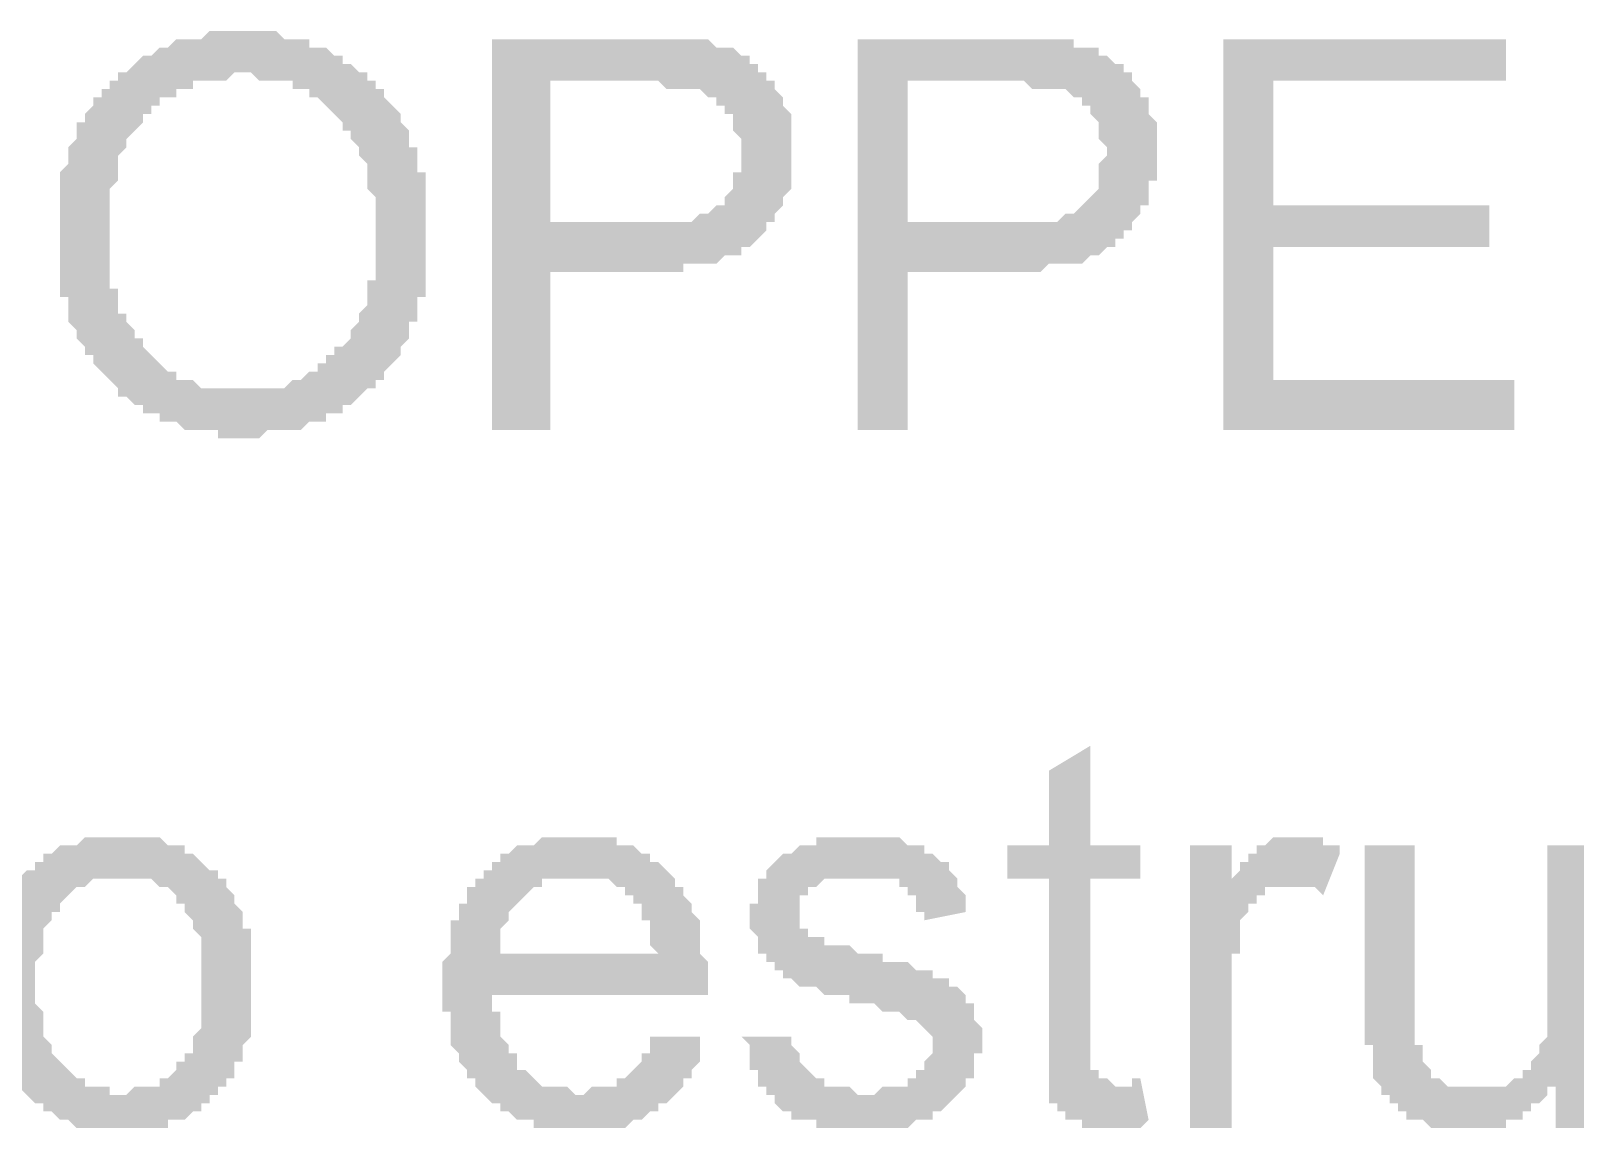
# Model space of a CAD drawing. Header units: millimetres. Extents: x 3949 to 6037, y -1956 to 1273.
# Drawn here: x 4843.14 to 4852.21, y -1666.15 to -1659.71 of the extents above; entities that cross this region are included whole.
import ezdxf

# ---------------------------------------------------------------- set-up
doc = ezdxf.new("R2010")
doc.units = ezdxf.units.MM
doc.layers.add('PADRÃO DE ENTRADA', color=7, linetype='Continuous', lineweight=0)

msp = doc.modelspace()

# ---------------------------------------------------------------- hatches: boundary and pattern name
at = {"layer": 'PADRÃO DE ENTRADA', "transparency": 33554559}
h = msp.add_hatch(color=7, dxfattribs=at)
h.paths.add_polyline_path([(4843.308, -1660.9261), (4843.308, -1660.8773), (4843.308, -1660.8773), (4843.308, -1660.8284), (4843.308, -1660.7796), (4843.308, -1660.7308), (4843.308, -1660.7308), (4843.308, -1660.682), (4843.308, -1660.6332), (4843.308, -1660.6332), (4843.308, -1660.5843), (4843.308, -1660.5355), (4843.308, -1660.5355), (4843.3568, -1660.4867), (4843.3568, -1660.4379), (4843.3568, -1660.4379), (4843.3568, -1660.3891), (4843.3568, -1660.3891), (4843.4057, -1660.3402), (4843.4057, -1660.3402), (4843.4057, -1660.2914), (4843.4057, -1660.2426), (4843.4545, -1660.2426), (4843.4545, -1660.1938), (4843.4545, -1660.1938), (4843.5033, -1660.1449), (4843.5033, -1660.1449), (4843.5033, -1660.0961), (4843.5521, -1660.0961), (4843.5521, -1660.0961), (4843.5521, -1660.0473), (4843.6009, -1660.0473), (4843.6009, -1659.9985), (4843.6498, -1659.9985), (4843.6498, -1659.9497), (4843.6986, -1659.9497), (4843.6986, -1659.9497), (4843.7474, -1659.9008), (4843.7474, -1659.9008), (4843.7962, -1659.852), (4843.7962, -1659.852), (4843.845, -1659.852), (4843.845, -1659.852), (4843.8939, -1659.8032), (4843.8939, -1659.8032), (4843.9427, -1659.8032), (4843.9427, -1659.8032), (4843.9915, -1659.7544), (4844.0403, -1659.7544), (4844.0403, -1659.7544), (4844.0891, -1659.7544), (4844.138, -1659.7544), (4844.138, -1659.7544), (4844.1868, -1659.7056), (4844.1868, -1659.7056), (4844.2356, -1659.7056), (4844.2844, -1659.7056), (4844.2844, -1659.7056), (4844.3332, -1659.7056), (4844.3821, -1659.7056), (4844.3821, -1659.7056), (4844.4309, -1659.7056), (4844.4309, -1659.7056), (4844.4797, -1659.7056), (4844.5285, -1659.7056), (4844.5285, -1659.7056), (4844.5773, -1659.7056), (4844.6262, -1659.7544), (4844.6262, -1659.7544), (4844.675, -1659.7544), (4844.675, -1659.7544), (4844.7238, -1659.7544), (4844.7726, -1659.7544), (4844.7726, -1659.8032), (4844.8214, -1659.8032), (4844.8214, -1659.8032), (4844.8703, -1659.8032), (4844.9191, -1659.852), (4844.9191, -1659.852), (4844.9679, -1659.852), (4844.9679, -1659.9008), (4845.0167, -1659.9008), (4845.0167, -1659.9008), (4845.0656, -1659.9497), (4845.0656, -1659.9497), (4845.1144, -1659.9497), (4845.1144, -1659.9985), (4845.1632, -1659.9985), (4845.1632, -1660.0473), (4845.212, -1660.0473), (4845.212, -1660.0961), (4845.212, -1660.0961), (4845.2608, -1660.1449), (4845.2608, -1660.1449), (4845.3097, -1660.1938), (4845.3097, -1660.1938), (4845.3097, -1660.2426), (4845.3585, -1660.2914), (4845.3585, -1660.2914), (4845.3585, -1660.2914), (4845.3585, -1660.3402), (4845.3585, -1660.3891), (4845.4073, -1660.3891), (4845.4073, -1660.4379), (4845.4073, -1660.4379), (4845.4073, -1660.4867), (4845.4073, -1660.5355), (4845.4561, -1660.5355), (4845.4561, -1660.5843), (4845.4561, -1660.5843), (4845.4561, -1660.6332), (4845.4561, -1660.682), (4845.4561, -1660.682), (4845.4561, -1660.7308), (4845.4561, -1660.7796), (4845.4561, -1660.7796), (4845.4561, -1660.8284), (4845.4561, -1660.8773), (4845.4561, -1660.8773), (4845.4561, -1660.9261), (4845.4561, -1660.9749), (4845.4561, -1661.0237), (4845.4561, -1661.0237), (4845.4561, -1661.0725), (4845.4561, -1661.1214), (4845.4561, -1661.1214), (4845.4561, -1661.1702), (4845.4561, -1661.1702), (4845.4561, -1661.219), (4845.4561, -1661.2678), (4845.4073, -1661.2678), (4845.4073, -1661.3166), (4845.4073, -1661.3655), (4845.4073, -1661.3655), (4845.4073, -1661.4143), (4845.3585, -1661.4143), (4845.3585, -1661.4631), (4845.3585, -1661.4631), (4845.3585, -1661.5119), (4845.3585, -1661.5119), (4845.3097, -1661.5607), (4845.3097, -1661.5607), (4845.3097, -1661.6096), (4845.2608, -1661.6584), (4845.2608, -1661.6584), (4845.212, -1661.7072), (4845.212, -1661.7072), (4845.212, -1661.756), (4845.1632, -1661.756), (4845.1632, -1661.8048), (4845.1144, -1661.8048), (4845.1144, -1661.8048), (4845.0656, -1661.8537), (4845.0656, -1661.8537), (4845.0167, -1661.9025), (4845.0167, -1661.9025), (4844.9679, -1661.9025), (4844.9679, -1661.9513), (4844.9191, -1661.9513), (4844.9191, -1661.9513), (4844.8703, -1661.9513), (4844.8703, -1662.0001), (4844.8214, -1662.0001), (4844.7726, -1662.0001), (4844.7726, -1662.0001), (4844.7238, -1662.0489), (4844.7238, -1662.0489), (4844.675, -1662.0489), (4844.6262, -1662.0489), (4844.6262, -1662.0489), (4844.5773, -1662.0489), (4844.5285, -1662.0489), (4844.5285, -1662.0489), (4844.4797, -1662.0978), (4844.4309, -1662.0978), (4844.4309, -1662.0978), (4844.3821, -1662.0978), (4844.3821, -1662.0978), (4844.3332, -1662.0978), (4844.3332, -1662.0978), (4844.2844, -1662.0978), (4844.2356, -1662.0978), (4844.2356, -1662.0489), (4844.1868, -1662.0489), (4844.138, -1662.0489), (4844.138, -1662.0489), (4844.0891, -1662.0489), (4844.0403, -1662.0489), (4844.0403, -1662.0489), (4843.9915, -1662.0001), (4843.9915, -1662.0001), (4843.9427, -1662.0001), (4843.8939, -1662.0001), (4843.8939, -1661.9513), (4843.845, -1661.9513), (4843.845, -1661.9513), (4843.7962, -1661.9513), (4843.7962, -1661.9025), (4843.7962, -1661.9025), (4843.7474, -1661.9025), (4843.6986, -1661.8537), (4843.6986, -1661.8537), (4843.6498, -1661.8537), (4843.6498, -1661.8048), (4843.6498, -1661.8048), (4843.6009, -1661.756), (4843.6009, -1661.756), (4843.5521, -1661.7072), (4843.5521, -1661.7072), (4843.5033, -1661.6584), (4843.5033, -1661.6584), (4843.5033, -1661.6096), (4843.4545, -1661.6096), (4843.4545, -1661.5607), (4843.4545, -1661.5607), (4843.4057, -1661.5119), (4843.4057, -1661.5119), (4843.4057, -1661.4631), (4843.4057, -1661.4631), (4843.3568, -1661.4143), (4843.3568, -1661.3655), (4843.3568, -1661.3655), (4843.3568, -1661.3166), (4843.3568, -1661.2678), (4843.308, -1661.2678), (4843.308, -1661.219), (4843.308, -1661.219), (4843.308, -1661.1702), (4843.308, -1661.1214), (4843.308, -1661.1214), (4843.308, -1661.0725), (4843.308, -1661.0237), (4843.308, -1661.0237), (4843.308, -1660.9749), (4843.308, -1660.9261), (4843.308, -1660.9261)], flags=0)
h.paths.add_polyline_path([(4843.6009, -1660.9261), (4843.6009, -1660.9749), (4843.6009, -1661.0237), (4843.6009, -1661.0237), (4843.6009, -1661.0725), (4843.6009, -1661.1214), (4843.6009, -1661.1214), (4843.6009, -1661.1702), (4843.6009, -1661.219), (4843.6498, -1661.219), (4843.6498, -1661.2678), (4843.6498, -1661.3166), (4843.6498, -1661.3166), (4843.6498, -1661.3655), (4843.6986, -1661.3655), (4843.6986, -1661.4143), (4843.6986, -1661.4143), (4843.7474, -1661.4631), (4843.7474, -1661.4631), (4843.7474, -1661.5119), (4843.7962, -1661.5119), (4843.7962, -1661.5607), (4843.7962, -1661.5607), (4843.7962, -1661.5607), (4843.845, -1661.6096), (4843.845, -1661.6096), (4843.8939, -1661.6584), (4843.8939, -1661.6584), (4843.9427, -1661.7072), (4843.9427, -1661.7072), (4843.9915, -1661.7072), (4843.9915, -1661.756), (4844.0403, -1661.756), (4844.0891, -1661.756), (4844.0891, -1661.756), (4844.138, -1661.8048), (4844.138, -1661.8048), (4844.1868, -1661.8048), (4844.2356, -1661.8048), (4844.2356, -1661.8048), (4844.2844, -1661.8048), (4844.3332, -1661.8048), (4844.3332, -1661.8048), (4844.3821, -1661.8048), (4844.3821, -1661.8048), (4844.4309, -1661.8048), (4844.4309, -1661.8048), (4844.4797, -1661.8048), (4844.5285, -1661.8048), (4844.5285, -1661.8048), (4844.5773, -1661.8048), (4844.5773, -1661.8048), (4844.6262, -1661.8048), (4844.675, -1661.756), (4844.675, -1661.756), (4844.7238, -1661.756), (4844.7238, -1661.756), (4844.7726, -1661.7072), (4844.7726, -1661.7072), (4844.8214, -1661.7072), (4844.8214, -1661.6584), (4844.8703, -1661.6584), (4844.8703, -1661.6096), (4844.9191, -1661.6096), (4844.9191, -1661.6096), (4844.9191, -1661.5607), (4844.9679, -1661.5607), (4844.9679, -1661.5607), (4845.0167, -1661.5119), (4845.0167, -1661.5119), (4845.0167, -1661.4631), (4845.0167, -1661.4631), (4845.0656, -1661.4143), (4845.0656, -1661.4143), (4845.0656, -1661.3655), (4845.1144, -1661.3166), (4845.1144, -1661.3166), (4845.1144, -1661.2678), (4845.1144, -1661.2678), (4845.1144, -1661.219), (4845.1144, -1661.1702), (4845.1632, -1661.1702), (4845.1632, -1661.1214), (4845.1632, -1661.0725), (4845.1632, -1661.0725), (4845.1632, -1661.0237), (4845.1632, -1660.9749), (4845.1632, -1660.9749), (4845.1632, -1660.9261), (4845.1632, -1660.8773), (4845.1632, -1660.8773), (4845.1632, -1660.8284), (4845.1632, -1660.7796), (4845.1632, -1660.7796), (4845.1632, -1660.7308), (4845.1632, -1660.682), (4845.1632, -1660.682), (4845.1144, -1660.6332), (4845.1144, -1660.5843), (4845.1144, -1660.5843), (4845.1144, -1660.5355), (4845.1144, -1660.5355), (4845.1144, -1660.4867), (4845.0656, -1660.4379), (4845.0656, -1660.4379), (4845.0656, -1660.3891), (4845.0656, -1660.3891), (4845.0167, -1660.3402), (4845.0167, -1660.3402), (4845.0167, -1660.2914), (4844.9679, -1660.2914), (4844.9679, -1660.2426), (4844.9679, -1660.2426), (4844.9191, -1660.1938), (4844.9191, -1660.1938), (4844.8703, -1660.1449), (4844.8703, -1660.1449), (4844.8214, -1660.0961), (4844.8214, -1660.0961), (4844.7726, -1660.0961), (4844.7726, -1660.0473), (4844.7238, -1660.0473), (4844.7238, -1660.0473), (4844.675, -1660.0473), (4844.675, -1659.9985), (4844.6262, -1659.9985), (4844.5773, -1659.9985), (4844.5773, -1659.9985), (4844.5285, -1659.9985), (4844.4797, -1659.9985), (4844.4797, -1659.9985), (4844.4309, -1659.9497), (4844.3821, -1659.9497), (4844.3821, -1659.9497), (4844.3332, -1659.9497), (4844.3332, -1659.9497), (4844.2844, -1659.9985), (4844.2356, -1659.9985), (4844.2356, -1659.9985), (4844.1868, -1659.9985), (4844.1868, -1659.9985), (4844.138, -1659.9985), (4844.0891, -1659.9985), (4844.0891, -1660.0473), (4844.0403, -1660.0473), (4844.0403, -1660.0473), (4843.9915, -1660.0473), (4843.9915, -1660.0961), (4843.9427, -1660.0961), (4843.8939, -1660.0961), (4843.8939, -1660.1449), (4843.845, -1660.1449), (4843.845, -1660.1938), (4843.845, -1660.1938), (4843.7962, -1660.1938), (4843.7962, -1660.2426), (4843.7962, -1660.2426), (4843.7474, -1660.2914), (4843.7474, -1660.2914), (4843.7474, -1660.2914), (4843.6986, -1660.3402), (4843.6986, -1660.3402), (4843.6986, -1660.3891), (4843.6986, -1660.3891), (4843.6498, -1660.4379), (4843.6498, -1660.4867), (4843.6498, -1660.4867), (4843.6498, -1660.5355), (4843.6498, -1660.5355), (4843.6498, -1660.5843), (4843.6009, -1660.6332), (4843.6009, -1660.6332), (4843.6009, -1660.682), (4843.6009, -1660.7308), (4843.6009, -1660.7796), (4843.6009, -1660.7796), (4843.6009, -1660.8284), (4843.6009, -1660.8773), (4843.6009, -1660.9261), (4843.6009, -1660.9261)], flags=0)
h = msp.add_hatch(color=7, dxfattribs=at)
h.paths.add_polyline_path([(4845.8467, -1662.0489), (4845.8467, -1659.7544), (4846.7254, -1659.7544), (4846.7743, -1659.7544), (4846.8231, -1659.7544), (4846.8231, -1659.7544), (4846.8719, -1659.7544), (4846.9207, -1659.7544), (4846.9696, -1659.7544), (4846.9696, -1659.7544), (4847.0184, -1659.7544), (4847.0184, -1659.7544), (4847.0672, -1659.7544), (4847.0672, -1659.7544), (4847.116, -1659.7544), (4847.1648, -1659.8032), (4847.1648, -1659.8032), (4847.2137, -1659.8032), (4847.2625, -1659.8032), (4847.2625, -1659.8032), (4847.3113, -1659.852), (4847.3113, -1659.852), (4847.3601, -1659.852), (4847.3601, -1659.9008), (4847.4089, -1659.9008), (4847.4089, -1659.9008), (4847.4089, -1659.9497), (4847.4578, -1659.9497), (4847.4578, -1659.9985), (4847.5066, -1659.9985), (4847.5066, -1660.0473), (4847.5066, -1660.0473), (4847.5554, -1660.0961), (4847.5554, -1660.0961), (4847.5554, -1660.1449), (4847.5554, -1660.1449), (4847.6042, -1660.1938), (4847.6042, -1660.1938), (4847.6042, -1660.2426), (4847.6042, -1660.2914), (4847.6042, -1660.2914), (4847.6042, -1660.3402), (4847.6042, -1660.3891), (4847.6042, -1660.3891), (4847.6042, -1660.3891), (4847.6042, -1660.4379), (4847.6042, -1660.4867), (4847.6042, -1660.5355), (4847.6042, -1660.5355), (4847.6042, -1660.5843), (4847.6042, -1660.5843), (4847.6042, -1660.6332), (4847.5554, -1660.682), (4847.5554, -1660.682), (4847.5554, -1660.7308), (4847.5554, -1660.7308), (4847.5066, -1660.7796), (4847.5066, -1660.7796), (4847.5066, -1660.8284), (4847.4578, -1660.8284), (4847.4578, -1660.8773), (4847.4578, -1660.8773), (4847.4089, -1660.9261), (4847.4089, -1660.9261), (4847.4089, -1660.9261), (4847.3601, -1660.9749), (4847.3601, -1660.9749), (4847.3113, -1660.9749), (4847.3113, -1660.9749), (4847.3113, -1661.0237), (4847.2625, -1661.0237), (4847.2625, -1661.0237), (4847.2137, -1661.0237), (4847.1648, -1661.0725), (4847.1648, -1661.0725), (4847.116, -1661.0725), (4847.116, -1661.0725), (4847.0672, -1661.0725), (4847.0184, -1661.0725), (4846.9696, -1661.0725), (4846.9696, -1661.1214), (4846.9207, -1661.1214), (4846.8719, -1661.1214), (4846.8231, -1661.1214), (4846.8231, -1661.1214), (4846.7743, -1661.1214), (4846.7743, -1661.1214), (4846.1884, -1661.1214), (4846.1884, -1662.0489)], flags=0)
h.paths.add_polyline_path([(4846.1884, -1660.8284), (4846.7743, -1660.8284), (4846.8231, -1660.8284), (4846.8231, -1660.8284), (4846.8719, -1660.8284), (4846.9207, -1660.8284), (4846.9696, -1660.8284), (4846.9696, -1660.8284), (4847.0184, -1660.8284), (4847.0184, -1660.8284), (4847.0672, -1660.7796), (4847.116, -1660.7796), (4847.116, -1660.7796), (4847.116, -1660.7796), (4847.1648, -1660.7308), (4847.1648, -1660.7308), (4847.1648, -1660.7308), (4847.2137, -1660.7308), (4847.2137, -1660.682), (4847.2137, -1660.682), (4847.2625, -1660.6332), (4847.2625, -1660.6332), (4847.2625, -1660.5843), (4847.2625, -1660.5355), (4847.3113, -1660.5355), (4847.3113, -1660.4867), (4847.3113, -1660.4379), (4847.3113, -1660.4379), (4847.3113, -1660.4379), (4847.3113, -1660.3891), (4847.3113, -1660.3402), (4847.3113, -1660.3402), (4847.2625, -1660.2914), (4847.2625, -1660.2426), (4847.2625, -1660.2426), (4847.2625, -1660.1938), (4847.2137, -1660.1938), (4847.2137, -1660.1938), (4847.2137, -1660.1449), (4847.1648, -1660.1449), (4847.1648, -1660.0961), (4847.1648, -1660.0961), (4847.116, -1660.0961), (4847.0672, -1660.0473), (4847.0672, -1660.0473), (4847.0184, -1660.0473), (4847.0184, -1660.0473), (4847.0184, -1660.0473), (4846.9696, -1660.0473), (4846.9207, -1660.0473), (4846.9207, -1660.0473), (4846.8719, -1660.0473), (4846.8231, -1659.9985), (4846.7743, -1659.9985), (4846.7743, -1659.9985), (4846.1884, -1659.9985)], flags=0)
h = msp.add_hatch(color=7, dxfattribs=at)
h.paths.add_polyline_path([(4847.9948, -1662.0489), (4847.9948, -1659.7544), (4848.8735, -1659.7544), (4848.9224, -1659.7544), (4848.9224, -1659.7544), (4848.9712, -1659.7544), (4849.02, -1659.7544), (4849.0688, -1659.7544), (4849.0688, -1659.7544), (4849.1177, -1659.7544), (4849.1177, -1659.7544), (4849.1665, -1659.7544), (4849.2153, -1659.7544), (4849.2153, -1659.7544), (4849.2641, -1659.7544), (4849.2641, -1659.8032), (4849.3129, -1659.8032), (4849.3618, -1659.8032), (4849.3618, -1659.8032), (4849.4106, -1659.8032), (4849.4106, -1659.852), (4849.4594, -1659.852), (4849.4594, -1659.852), (4849.5082, -1659.9008), (4849.5082, -1659.9008), (4849.557, -1659.9008), (4849.557, -1659.9497), (4849.6059, -1659.9497), (4849.6059, -1659.9985), (4849.6059, -1659.9985), (4849.6547, -1660.0473), (4849.6547, -1660.0473), (4849.6547, -1660.0961), (4849.7035, -1660.0961), (4849.7035, -1660.1449), (4849.7035, -1660.1449), (4849.7035, -1660.1938), (4849.7035, -1660.1938), (4849.7523, -1660.2426), (4849.7523, -1660.2914), (4849.7523, -1660.2914), (4849.7523, -1660.3402), (4849.7523, -1660.3891), (4849.7523, -1660.3891), (4849.7523, -1660.3891), (4849.7523, -1660.4379), (4849.7523, -1660.4867), (4849.7523, -1660.5355), (4849.7523, -1660.5355), (4849.7523, -1660.5843), (4849.7035, -1660.5843), (4849.7035, -1660.6332), (4849.7035, -1660.682), (4849.7035, -1660.682), (4849.7035, -1660.7308), (4849.6547, -1660.7308), (4849.6547, -1660.7796), (4849.6547, -1660.7796), (4849.6059, -1660.8284), (4849.6059, -1660.8284), (4849.6059, -1660.8773), (4849.557, -1660.8773), (4849.557, -1660.9261), (4849.557, -1660.9261), (4849.5082, -1660.9261), (4849.5082, -1660.9749), (4849.5082, -1660.9749), (4849.4594, -1660.9749), (4849.4594, -1660.9749), (4849.4106, -1661.0237), (4849.4106, -1661.0237), (4849.3618, -1661.0237), (4849.3618, -1661.0237), (4849.3129, -1661.0725), (4849.3129, -1661.0725), (4849.2641, -1661.0725), (4849.2153, -1661.0725), (4849.2153, -1661.0725), (4849.1665, -1661.0725), (4849.1177, -1661.0725), (4849.0688, -1661.1214), (4849.0688, -1661.1214), (4849.02, -1661.1214), (4848.9712, -1661.1214), (4848.9224, -1661.1214), (4848.8735, -1661.1214), (4848.8735, -1661.1214), (4848.2877, -1661.1214), (4848.2877, -1662.0489)], flags=0)
h.paths.add_polyline_path([(4848.2877, -1660.8284), (4848.8735, -1660.8284), (4848.9224, -1660.8284), (4848.9712, -1660.8284), (4849.02, -1660.8284), (4849.0688, -1660.8284), (4849.0688, -1660.8284), (4849.1177, -1660.8284), (4849.1665, -1660.8284), (4849.1665, -1660.8284), (4849.2153, -1660.7796), (4849.2153, -1660.7796), (4849.2641, -1660.7796), (4849.2641, -1660.7796), (4849.3129, -1660.7308), (4849.3129, -1660.7308), (4849.3129, -1660.7308), (4849.3129, -1660.7308), (4849.3618, -1660.682), (4849.3618, -1660.682), (4849.4106, -1660.6332), (4849.4106, -1660.6332), (4849.4106, -1660.5843), (4849.4106, -1660.5355), (4849.4106, -1660.5355), (4849.4106, -1660.4867), (4849.4594, -1660.4379), (4849.4594, -1660.4379), (4849.4594, -1660.4379), (4849.4594, -1660.3891), (4849.4106, -1660.3402), (4849.4106, -1660.3402), (4849.4106, -1660.2914), (4849.4106, -1660.2426), (4849.4106, -1660.2426), (4849.3618, -1660.1938), (4849.3618, -1660.1938), (4849.3618, -1660.1938), (4849.3618, -1660.1449), (4849.3129, -1660.1449), (4849.3129, -1660.0961), (4849.2641, -1660.0961), (4849.2641, -1660.0961), (4849.2153, -1660.0473), (4849.2153, -1660.0473), (4849.1665, -1660.0473), (4849.1665, -1660.0473), (4849.1177, -1660.0473), (4849.1177, -1660.0473), (4849.0688, -1660.0473), (4849.0688, -1660.0473), (4849.02, -1660.0473), (4848.9712, -1659.9985), (4848.9224, -1659.9985), (4848.8735, -1659.9985), (4848.2877, -1659.9985)], flags=0)
for points in [[(4850.1429, -1662.0489), (4850.1429, -1659.7544), (4851.8028, -1659.7544), (4851.8028, -1659.9985), (4850.4358, -1659.9985), (4850.4358, -1660.7308), (4851.7051, -1660.7308), (4851.7051, -1660.9749), (4850.4358, -1660.9749), (4850.4358, -1661.756), (4851.8516, -1661.756), (4851.8516, -1662.0489)], [(4849.6547, -1665.8569), (4849.7035, -1666.101), (4849.6547, -1666.1499), (4849.6059, -1666.1499), (4849.6059, -1666.1499), (4849.557, -1666.1499), (4849.557, -1666.1499), (4849.5082, -1666.1499), (4849.5082, -1666.1499), (4849.4594, -1666.1499), (4849.4106, -1666.1499), (4849.3618, -1666.1499), (4849.3618, -1666.1499), (4849.3129, -1666.1499), (4849.3129, -1666.101), (4849.2641, -1666.101), (4849.2641, -1666.101), (4849.2153, -1666.101), (4849.2153, -1666.0522), (4849.1665, -1666.0522), (4849.1665, -1666.0034), (4849.1177, -1666.0034), (4849.1177, -1665.9546), (4849.1177, -1665.9546), (4849.1177, -1665.9546), (4849.1177, -1665.9058), (4849.1177, -1665.9058), (4849.1177, -1665.8569), (4849.1177, -1665.8081), (4849.1177, -1665.8081), (4849.1177, -1665.7593), (4849.1177, -1665.7105), (4849.1177, -1665.6617), (4849.1177, -1665.6617), (4849.1177, -1664.6853), (4848.8735, -1664.6853), (4848.8735, -1664.49), (4849.1177, -1664.49), (4849.1177, -1664.0506), (4849.3618, -1663.9041), (4849.3618, -1664.49), (4849.6547, -1664.49), (4849.6547, -1664.6853), (4849.3618, -1664.6853), (4849.3618, -1665.6617), (4849.3618, -1665.7105), (4849.3618, -1665.7593), (4849.3618, -1665.7593), (4849.3618, -1665.8081), (4849.4106, -1665.8081), (4849.4106, -1665.8569), (4849.4106, -1665.8569), (4849.4594, -1665.8569), (4849.4594, -1665.8569), (4849.5082, -1665.9058), (4849.5082, -1665.9058), (4849.557, -1665.9058), (4849.557, -1665.9058), (4849.6059, -1665.9058), (4849.6059, -1665.8569), (4849.6547, -1665.8569)], [(4847.3113, -1665.6128), (4847.6042, -1665.6128), (4847.6042, -1665.6128), (4847.6042, -1665.6617), (4847.653, -1665.7105), (4847.653, -1665.7105), (4847.653, -1665.7593), (4847.653, -1665.7593), (4847.7019, -1665.8081), (4847.7019, -1665.8081), (4847.7507, -1665.8569), (4847.7507, -1665.8569), (4847.7507, -1665.8569), (4847.7995, -1665.8569), (4847.7995, -1665.9058), (4847.8483, -1665.9058), (4847.8483, -1665.9058), (4847.8971, -1665.9058), (4847.946, -1665.9058), (4847.946, -1665.9058), (4847.9948, -1665.9546), (4848.0436, -1665.9546), (4848.0436, -1665.9546), (4848.0924, -1665.9546), (4848.0924, -1665.9546), (4848.1412, -1665.9058), (4848.1901, -1665.9058), (4848.1901, -1665.9058), (4848.2389, -1665.9058), (4848.2877, -1665.9058), (4848.2877, -1665.8569), (4848.2877, -1665.8569), (4848.3365, -1665.8569), (4848.3365, -1665.8081), (4848.3853, -1665.8081), (4848.3853, -1665.7593), (4848.3853, -1665.7593), (4848.4342, -1665.7105), (4848.4342, -1665.7105), (4848.4342, -1665.6617), (4848.4342, -1665.6617), (4848.4342, -1665.6128), (4848.3853, -1665.564), (4848.3853, -1665.564), (4848.3365, -1665.5152), (4848.3365, -1665.5152), (4848.3365, -1665.5152), (4848.2877, -1665.5152), (4848.2877, -1665.5152), (4848.2389, -1665.4664), (4848.2389, -1665.4664), (4848.1901, -1665.4664), (4848.1412, -1665.4664), (4848.1412, -1665.4664), (4848.0924, -1665.4176), (4848.0436, -1665.4176), (4847.9948, -1665.4176), (4847.946, -1665.4176), (4847.946, -1665.3687), (4847.8971, -1665.3687), (4847.8483, -1665.3687), (4847.7995, -1665.3687), (4847.7995, -1665.3687), (4847.7507, -1665.3199), (4847.7507, -1665.3199), (4847.7019, -1665.3199), (4847.7019, -1665.3199), (4847.653, -1665.3199), (4847.653, -1665.3199), (4847.6042, -1665.2711), (4847.6042, -1665.2711), (4847.6042, -1665.2711), (4847.5554, -1665.2711), (4847.5554, -1665.2223), (4847.5066, -1665.2223), (4847.5066, -1665.1735), (4847.4578, -1665.1735), (4847.4578, -1665.1735), (4847.4578, -1665.1246), (4847.4089, -1665.1246), (4847.4089, -1665.0758), (4847.4089, -1665.027), (4847.4089, -1665.027), (4847.3601, -1664.9782), (4847.3601, -1664.9294), (4847.3601, -1664.9294), (4847.3601, -1664.9294), (4847.3601, -1664.8805), (4847.3601, -1664.8317), (4847.4089, -1664.8317), (4847.4089, -1664.7829), (4847.4089, -1664.7341), (4847.4089, -1664.7341), (4847.4089, -1664.6853), (4847.4578, -1664.6853), (4847.4578, -1664.6364), (4847.4578, -1664.6364), (4847.5066, -1664.5876), (4847.5066, -1664.5876), (4847.5554, -1664.5388), (4847.5554, -1664.5388), (4847.6042, -1664.5388), (4847.6042, -1664.5388), (4847.653, -1664.49), (4847.653, -1664.49), (4847.7019, -1664.49), (4847.7507, -1664.49), (4847.7507, -1664.4412), (4847.7995, -1664.4412), (4847.7995, -1664.4412), (4847.8483, -1664.4412), (4847.8483, -1664.4412), (4847.8971, -1664.4412), (4847.946, -1664.4412), (4847.946, -1664.4412), (4847.9948, -1664.4412), (4848.0436, -1664.4412), (4848.0436, -1664.4412), (4848.0924, -1664.4412), (4848.1412, -1664.4412), (4848.1412, -1664.4412), (4848.1901, -1664.4412), (4848.2389, -1664.4412), (4848.2389, -1664.4412), (4848.2877, -1664.49), (4848.2877, -1664.49), (4848.3365, -1664.49), (4848.3853, -1664.49), (4848.3853, -1664.5388), (4848.4342, -1664.5388), (4848.4342, -1664.5388), (4848.483, -1664.5876), (4848.483, -1664.5876), (4848.5318, -1664.5876), (4848.5318, -1664.6364), (4848.5318, -1664.6364), (4848.5806, -1664.6853), (4848.5806, -1664.6853), (4848.5806, -1664.7341), (4848.5806, -1664.7341), (4848.6294, -1664.7829), (4848.6294, -1664.7829), (4848.6294, -1664.8317), (4848.6294, -1664.8805), (4848.6294, -1664.8805), (4848.3853, -1664.9294), (4848.3853, -1664.8805), (4848.3365, -1664.8805), (4848.3365, -1664.8317), (4848.3365, -1664.8317), (4848.3365, -1664.7829), (4848.2877, -1664.7829), (4848.2877, -1664.7341), (4848.2877, -1664.7341), (4848.2389, -1664.7341), (4848.2389, -1664.6853), (4848.1901, -1664.6853), (4848.1412, -1664.6853), (4848.1412, -1664.6853), (4848.0924, -1664.6853), (4848.0436, -1664.6853), (4848.0436, -1664.6853), (4847.9948, -1664.6853), (4847.946, -1664.6853), (4847.946, -1664.6853), (4847.8971, -1664.6853), (4847.8483, -1664.6853), (4847.8483, -1664.6853), (4847.7995, -1664.6853), (4847.7995, -1664.6853), (4847.7507, -1664.7341), (4847.7507, -1664.7341), (4847.7507, -1664.7341), (4847.7019, -1664.7341), (4847.7019, -1664.7829), (4847.653, -1664.7829), (4847.653, -1664.8317), (4847.653, -1664.8317), (4847.653, -1664.8805), (4847.653, -1664.9294), (4847.653, -1664.9294), (4847.653, -1664.9782), (4847.7019, -1664.9782), (4847.7019, -1664.9782), (4847.7019, -1665.027), (4847.7507, -1665.027), (4847.7995, -1665.027), (4847.7995, -1665.027), (4847.7995, -1665.0758), (4847.7995, -1665.0758), (4847.8483, -1665.0758), (4847.8971, -1665.0758), (4847.8971, -1665.0758), (4847.946, -1665.0758), (4847.9948, -1665.1246), (4848.0436, -1665.1246), (4848.0436, -1665.1246), (4848.0924, -1665.1246), (4848.1412, -1665.1246), (4848.1412, -1665.1735), (4848.1901, -1665.1735), (4848.2389, -1665.1735), (4848.2877, -1665.1735), (4848.2877, -1665.1735), (4848.3365, -1665.2223), (4848.3365, -1665.2223), (4848.3853, -1665.2223), (4848.3853, -1665.2223), (4848.4342, -1665.2223), (4848.4342, -1665.2223), (4848.4342, -1665.2711), (4848.483, -1665.2711), (4848.5318, -1665.2711), (4848.5318, -1665.3199), (4848.5806, -1665.3199), (4848.5806, -1665.3199), (4848.6294, -1665.3687), (4848.6294, -1665.3687), (4848.6294, -1665.4176), (4848.6783, -1665.4176), (4848.6783, -1665.4664), (4848.6783, -1665.4664), (4848.6783, -1665.5152), (4848.6783, -1665.5152), (4848.7271, -1665.564), (4848.7271, -1665.6128), (4848.7271, -1665.6617), (4848.7271, -1665.6617), (4848.7271, -1665.6617), (4848.7271, -1665.7105), (4848.6783, -1665.7105), (4848.6783, -1665.7593), (4848.6783, -1665.8081), (4848.6783, -1665.8081), (4848.6783, -1665.8569), (4848.6294, -1665.8569), (4848.6294, -1665.9058), (4848.6294, -1665.9058), (4848.5806, -1665.9546), (4848.5806, -1665.9546), (4848.5318, -1666.0034), (4848.5318, -1666.0034), (4848.483, -1666.0522), (4848.483, -1666.0522), (4848.4342, -1666.0522), (4848.4342, -1666.101), (4848.3853, -1666.101), (4848.3853, -1666.101), (4848.3365, -1666.101), (4848.2877, -1666.1499), (4848.2877, -1666.1499), (4848.2389, -1666.1499), (4848.1901, -1666.1499), (4848.1901, -1666.1499), (4848.1412, -1666.1499), (4848.1412, -1666.1499), (4848.0924, -1666.1499), (4848.0436, -1666.1499), (4848.0436, -1666.1499), (4847.9948, -1666.1499), (4847.946, -1666.1499), (4847.946, -1666.1499), (4847.8971, -1666.1499), (4847.8483, -1666.1499), (4847.8483, -1666.1499), (4847.7995, -1666.1499), (4847.7507, -1666.1499), (4847.7507, -1666.101), (4847.7019, -1666.101), (4847.7019, -1666.101), (4847.653, -1666.101), (4847.6042, -1666.101), (4847.6042, -1666.0522), (4847.5554, -1666.0522), (4847.5554, -1666.0522), (4847.5554, -1666.0522), (4847.5066, -1666.0034), (4847.5066, -1666.0034), (4847.5066, -1665.9546), (4847.4578, -1665.9546), (4847.4578, -1665.9058), (4847.4089, -1665.9058), (4847.4089, -1665.8569), (4847.4089, -1665.8569), (4847.4089, -1665.8081), (4847.3601, -1665.8081), (4847.3601, -1665.7593), (4847.3601, -1665.7105), (4847.3601, -1665.7105), (4847.3601, -1665.6617), (4847.3113, -1665.6128)], [(4849.9476, -1666.1499), (4849.9476, -1664.49), (4850.1917, -1664.49), (4850.1917, -1664.7341), (4850.1917, -1664.6853), (4850.2405, -1664.6364), (4850.2405, -1664.6364), (4850.2405, -1664.5876), (4850.2893, -1664.5876), (4850.2893, -1664.5388), (4850.3382, -1664.5388), (4850.3382, -1664.49), (4850.3382, -1664.49), (4850.3382, -1664.49), (4850.387, -1664.49), (4850.4358, -1664.4412), (4850.4358, -1664.4412), (4850.4846, -1664.4412), (4850.4846, -1664.4412), (4850.5334, -1664.4412), (4850.5334, -1664.4412), (4850.5823, -1664.4412), (4850.5823, -1664.4412), (4850.6311, -1664.4412), (4850.6799, -1664.4412), (4850.6799, -1664.4412), (4850.7287, -1664.4412), (4850.7287, -1664.49), (4850.7775, -1664.49), (4850.8264, -1664.49), (4850.8264, -1664.5388), (4850.7287, -1664.7829), (4850.7287, -1664.7829), (4850.6799, -1664.7341), (4850.6311, -1664.7341), (4850.6311, -1664.7341), (4850.5823, -1664.7341), (4850.5334, -1664.7341), (4850.5334, -1664.7341), (4850.4846, -1664.7341), (4850.4846, -1664.7341), (4850.4358, -1664.7341), (4850.387, -1664.7341), (4850.387, -1664.7829), (4850.3382, -1664.7829), (4850.3382, -1664.7829), (4850.3382, -1664.8317), (4850.2893, -1664.8317), (4850.2893, -1664.8805), (4850.2893, -1664.8805), (4850.2405, -1664.9294), (4850.2405, -1664.9294), (4850.2405, -1664.9782), (4850.2405, -1664.9782), (4850.2405, -1665.027), (4850.2405, -1665.027), (4850.2405, -1665.0758), (4850.2405, -1665.1246), (4850.1917, -1665.1246), (4850.1917, -1665.1735), (4850.1917, -1665.2223), (4850.1917, -1665.2223), (4850.1917, -1665.2711), (4850.1917, -1666.1499)], [(4852.0957, -1666.1499), (4852.0957, -1665.9058), (4852.0469, -1665.9058), (4852.0469, -1665.9546), (4852.0469, -1665.9546), (4851.9981, -1666.0034), (4851.9981, -1666.0034), (4851.9492, -1666.0034), (4851.9492, -1666.0522), (4851.9004, -1666.0522), (4851.9004, -1666.101), (4851.8516, -1666.101), (4851.8516, -1666.101), (4851.8028, -1666.101), (4851.8028, -1666.1499), (4851.754, -1666.1499), (4851.7051, -1666.1499), (4851.7051, -1666.1499), (4851.6563, -1666.1499), (4851.6075, -1666.1499), (4851.6075, -1666.1499), (4851.5587, -1666.1499), (4851.5587, -1666.1499), (4851.5099, -1666.1499), (4851.5099, -1666.1499), (4851.461, -1666.1499), (4851.4122, -1666.1499), (4851.4122, -1666.1499), (4851.3634, -1666.1499), (4851.3634, -1666.1499), (4851.3146, -1666.101), (4851.2658, -1666.101), (4851.2658, -1666.101), (4851.2169, -1666.101), (4851.2169, -1666.0522), (4851.1681, -1666.0522), (4851.1681, -1666.0034), (4851.1193, -1666.0034), (4851.1193, -1666.0034), (4851.1193, -1665.9546), (4851.0705, -1665.9546), (4851.0705, -1665.9058), (4851.0705, -1665.9058), (4851.0217, -1665.8569), (4851.0217, -1665.8081), (4851.0217, -1665.8081), (4851.0217, -1665.7593), (4851.0217, -1665.7593), (4851.0217, -1665.7593), (4851.0217, -1665.7105), (4851.0217, -1665.6617), (4850.9728, -1665.6617), (4850.9728, -1665.6128), (4850.9728, -1665.564), (4850.9728, -1665.564), (4850.9728, -1665.5152), (4850.9728, -1665.5152), (4850.9728, -1664.49), (4851.2658, -1664.49), (4851.2658, -1665.3687), (4851.2658, -1665.4176), (4851.2658, -1665.4664), (4851.2658, -1665.5152), (4851.2658, -1665.564), (4851.2658, -1665.564), (4851.2658, -1665.6128), (4851.2658, -1665.6617), (4851.2658, -1665.6617), (4851.2658, -1665.6617), (4851.3146, -1665.6617), (4851.3146, -1665.7105), (4851.3146, -1665.7593), (4851.3146, -1665.7593), (4851.3634, -1665.8081), (4851.3634, -1665.8081), (4851.3634, -1665.8569), (4851.4122, -1665.8569), (4851.4122, -1665.8569), (4851.461, -1665.9058), (4851.461, -1665.9058), (4851.5099, -1665.9058), (4851.5587, -1665.9058), (4851.5587, -1665.9058), (4851.6075, -1665.9058), (4851.6075, -1665.9058), (4851.6563, -1665.9058), (4851.6563, -1665.9058), (4851.7051, -1665.9058), (4851.754, -1665.9058), (4851.754, -1665.9058), (4851.8028, -1665.9058), (4851.8516, -1665.8569), (4851.8516, -1665.8569), (4851.9004, -1665.8569), (4851.9004, -1665.8081), (4851.9492, -1665.8081), (4851.9492, -1665.7593), (4851.9492, -1665.7593), (4851.9981, -1665.7105), (4851.9981, -1665.7105), (4851.9981, -1665.6617), (4851.9981, -1665.6617), (4852.0469, -1665.6128), (4852.0469, -1665.6128), (4852.0469, -1665.564), (4852.0469, -1665.564), (4852.0469, -1665.5152), (4852.0469, -1665.4664), (4852.0469, -1665.4664), (4852.0469, -1665.4176), (4852.0469, -1665.3687), (4852.0469, -1665.3687), (4852.0469, -1664.49), (4852.3398, -1664.49), (4852.3398, -1666.1499)]]:
    msp.add_hatch(color=7, dxfattribs=at).paths.add_polyline_path(points)
h = msp.add_hatch(color=7, dxfattribs=at)
h.paths.add_polyline_path([(4842.8686, -1665.3199), (4842.8686, -1665.2711), (4842.8686, -1665.2223), (4842.8686, -1665.1735), (4842.9175, -1665.1735), (4842.9175, -1665.1246), (4842.9175, -1665.0758), (4842.9175, -1665.027), (4842.9175, -1665.027), (4842.9175, -1664.9782), (4842.9175, -1664.9782), (4842.9175, -1664.9294), (4842.9663, -1664.8805), (4842.9663, -1664.8805), (4842.9663, -1664.8317), (4842.9663, -1664.8317), (4843.0151, -1664.7829), (4843.0151, -1664.7829), (4843.0151, -1664.7341), (4843.0639, -1664.7341), (4843.0639, -1664.6853), (4843.0639, -1664.6853), (4843.1127, -1664.6364), (4843.1127, -1664.6364), (4843.1616, -1664.6364), (4843.1616, -1664.6364), (4843.1616, -1664.5876), (4843.2104, -1664.5876), (4843.2104, -1664.5388), (4843.2592, -1664.5388), (4843.2592, -1664.5388), (4843.308, -1664.49), (4843.308, -1664.49), (4843.3568, -1664.49), (4843.4057, -1664.49), (4843.4057, -1664.49), (4843.4545, -1664.4412), (4843.4545, -1664.4412), (4843.5033, -1664.4412), (4843.5521, -1664.4412), (4843.5521, -1664.4412), (4843.6009, -1664.4412), (4843.6498, -1664.4412), (4843.6498, -1664.4412), (4843.6498, -1664.4412), (4843.6986, -1664.4412), (4843.7474, -1664.4412), (4843.7474, -1664.4412), (4843.7962, -1664.4412), (4843.845, -1664.4412), (4843.845, -1664.4412), (4843.8939, -1664.4412), (4843.9427, -1664.49), (4843.9427, -1664.49), (4843.9915, -1664.49), (4843.9915, -1664.49), (4844.0403, -1664.49), (4844.0403, -1664.5388), (4844.0891, -1664.5388), (4844.0891, -1664.5388), (4844.138, -1664.5876), (4844.138, -1664.5876), (4844.1868, -1664.6364), (4844.1868, -1664.6364), (4844.2356, -1664.6364), (4844.2356, -1664.6853), (4844.2844, -1664.6853), (4844.2844, -1664.7341), (4844.2844, -1664.7341), (4844.3332, -1664.7829), (4844.3332, -1664.7829), (4844.3332, -1664.8317), (4844.3332, -1664.8317), (4844.3821, -1664.8805), (4844.3821, -1664.8805), (4844.3821, -1664.9294), (4844.3821, -1664.9782), (4844.4309, -1664.9782), (4844.4309, -1665.027), (4844.4309, -1665.027), (4844.4309, -1665.0758), (4844.4309, -1665.1246), (4844.4309, -1665.1246), (4844.4309, -1665.1735), (4844.4309, -1665.2223), (4844.4309, -1665.2711), (4844.4309, -1665.2711), (4844.4309, -1665.3199), (4844.4309, -1665.3687), (4844.4309, -1665.3687), (4844.4309, -1665.4176), (4844.4309, -1665.4664), (4844.4309, -1665.5152), (4844.4309, -1665.5152), (4844.4309, -1665.564), (4844.4309, -1665.564), (4844.4309, -1665.6128), (4844.3821, -1665.6617), (4844.3821, -1665.6617), (4844.3821, -1665.7105), (4844.3821, -1665.7105), (4844.3821, -1665.7593), (4844.3332, -1665.7593), (4844.3332, -1665.7593), (4844.3332, -1665.8081), (4844.3332, -1665.8569), (4844.2844, -1665.8569), (4844.2844, -1665.9058), (4844.2356, -1665.9058), (4844.2356, -1665.9546), (4844.2356, -1665.9546), (4844.1868, -1665.9546), (4844.1868, -1666.0034), (4844.138, -1666.0034), (4844.138, -1666.0522), (4844.0891, -1666.0522), (4844.0891, -1666.0522), (4844.0403, -1666.101), (4843.9915, -1666.101), (4843.9915, -1666.101), (4843.9427, -1666.101), (4843.9427, -1666.1499), (4843.8939, -1666.1499), (4843.845, -1666.1499), (4843.845, -1666.1499), (4843.7962, -1666.1499), (4843.7474, -1666.1499), (4843.7474, -1666.1499), (4843.6986, -1666.1499), (4843.6498, -1666.1499), (4843.6498, -1666.1499), (4843.6498, -1666.1499), (4843.6009, -1666.1499), (4843.5521, -1666.1499), (4843.5521, -1666.1499), (4843.5033, -1666.1499), (4843.4545, -1666.1499), (4843.4545, -1666.1499), (4843.4057, -1666.1499), (4843.3568, -1666.101), (4843.3568, -1666.101), (4843.308, -1666.101), (4843.308, -1666.101), (4843.2592, -1666.0522), (4843.2592, -1666.0522), (4843.2104, -1666.0522), (4843.2104, -1666.0034), (4843.1616, -1666.0034), (4843.1616, -1666.0034), (4843.1127, -1665.9546), (4843.1127, -1665.9546), (4843.0639, -1665.9058), (4843.0639, -1665.9058), (4843.0639, -1665.8569), (4843.0151, -1665.8569), (4843.0151, -1665.8081), (4843.0151, -1665.8081), (4842.9663, -1665.7593), (4842.9663, -1665.7593), (4842.9663, -1665.7105), (4842.9663, -1665.7105), (4842.9663, -1665.6617), (4842.9175, -1665.6617), (4842.9175, -1665.6128), (4842.9175, -1665.564), (4842.9175, -1665.564), (4842.9175, -1665.5152), (4842.9175, -1665.4664), (4842.9175, -1665.4664), (4842.8686, -1665.4176), (4842.8686, -1665.3687), (4842.8686, -1665.3687), (4842.8686, -1665.3199), (4842.8686, -1665.3199)], flags=0)
h.paths.add_polyline_path([(4843.1616, -1665.3199), (4843.1616, -1665.3199), (4843.1616, -1665.3687), (4843.1616, -1665.4176), (4843.2104, -1665.4664), (4843.2104, -1665.4664), (4843.2104, -1665.5152), (4843.2104, -1665.564), (4843.2104, -1665.564), (4843.2104, -1665.6128), (4843.2104, -1665.6128), (4843.2592, -1665.6617), (4843.2592, -1665.6617), (4843.2592, -1665.7105), (4843.2592, -1665.7105), (4843.308, -1665.7593), (4843.308, -1665.7593), (4843.308, -1665.7593), (4843.3568, -1665.8081), (4843.3568, -1665.8081), (4843.4057, -1665.8569), (4843.4057, -1665.8569), (4843.4545, -1665.8569), (4843.4545, -1665.9058), (4843.5033, -1665.9058), (4843.5033, -1665.9058), (4843.5521, -1665.9058), (4843.6009, -1665.9058), (4843.6009, -1665.9546), (4843.6498, -1665.9546), (4843.6498, -1665.9546), (4843.6986, -1665.9546), (4843.7474, -1665.9058), (4843.7474, -1665.9058), (4843.7962, -1665.9058), (4843.7962, -1665.9058), (4843.845, -1665.9058), (4843.8939, -1665.9058), (4843.8939, -1665.8569), (4843.9427, -1665.8569), (4843.9427, -1665.8569), (4843.9915, -1665.8081), (4843.9915, -1665.8081), (4843.9915, -1665.7593), (4844.0403, -1665.7593), (4844.0403, -1665.7105), (4844.0403, -1665.7105), (4844.0891, -1665.7105), (4844.0891, -1665.6617), (4844.0891, -1665.6128), (4844.0891, -1665.6128), (4844.138, -1665.564), (4844.138, -1665.564), (4844.138, -1665.5152), (4844.138, -1665.4664), (4844.138, -1665.4664), (4844.138, -1665.4176), (4844.138, -1665.3687), (4844.138, -1665.3199), (4844.138, -1665.3199), (4844.138, -1665.2711), (4844.138, -1665.2711), (4844.138, -1665.2223), (4844.138, -1665.1735), (4844.138, -1665.1246), (4844.138, -1665.1246), (4844.138, -1665.0758), (4844.138, -1665.027), (4844.138, -1665.027), (4844.0891, -1664.9782), (4844.0891, -1664.9782), (4844.0891, -1664.9294), (4844.0891, -1664.9294), (4844.0403, -1664.8805), (4844.0403, -1664.8805), (4844.0403, -1664.8317), (4843.9915, -1664.8317), (4843.9915, -1664.7829), (4843.9915, -1664.7829), (4843.9427, -1664.7341), (4843.9427, -1664.7341), (4843.8939, -1664.7341), (4843.845, -1664.6853), (4843.845, -1664.6853), (4843.7962, -1664.6853), (4843.7962, -1664.6853), (4843.7474, -1664.6853), (4843.6986, -1664.6853), (4843.6986, -1664.6853), (4843.6498, -1664.6853), (4843.6498, -1664.6853), (4843.6009, -1664.6853), (4843.5521, -1664.6853), (4843.5521, -1664.6853), (4843.5033, -1664.6853), (4843.5033, -1664.6853), (4843.4545, -1664.7341), (4843.4545, -1664.7341), (4843.4057, -1664.7341), (4843.3568, -1664.7829), (4843.3568, -1664.7829), (4843.3568, -1664.7829), (4843.308, -1664.8317), (4843.308, -1664.8317), (4843.308, -1664.8805), (4843.2592, -1664.8805), (4843.2592, -1664.9294), (4843.2592, -1664.9294), (4843.2104, -1664.9782), (4843.2104, -1664.9782), (4843.2104, -1665.027), (4843.2104, -1665.027), (4843.2104, -1665.0758), (4843.2104, -1665.1246), (4843.2104, -1665.1246), (4843.1616, -1665.1735), (4843.1616, -1665.2223), (4843.1616, -1665.2711), (4843.1616, -1665.2711), (4843.1616, -1665.3199)], flags=0)
h = msp.add_hatch(color=7, dxfattribs=at)
h.paths.add_polyline_path([(4846.8231, -1665.6128), (4847.0672, -1665.6128), (4847.0672, -1665.6617), (4847.0672, -1665.7105), (4847.0672, -1665.7105), (4847.0672, -1665.7593), (4847.0184, -1665.8081), (4847.0184, -1665.8081), (4847.0184, -1665.8569), (4846.9696, -1665.8569), (4846.9696, -1665.9058), (4846.9696, -1665.9058), (4846.9207, -1665.9546), (4846.9207, -1665.9546), (4846.8719, -1666.0034), (4846.8719, -1666.0034), (4846.8231, -1666.0034), (4846.8231, -1666.0034), (4846.8231, -1666.0522), (4846.7743, -1666.0522), (4846.7743, -1666.0522), (4846.7254, -1666.101), (4846.7254, -1666.101), (4846.6766, -1666.101), (4846.6766, -1666.101), (4846.6278, -1666.1499), (4846.579, -1666.1499), (4846.579, -1666.1499), (4846.5302, -1666.1499), (4846.4813, -1666.1499), (4846.4813, -1666.1499), (4846.4325, -1666.1499), (4846.3837, -1666.1499), (4846.3837, -1666.1499), (4846.3837, -1666.1499), (4846.3349, -1666.1499), (4846.2861, -1666.1499), (4846.2372, -1666.1499), (4846.2372, -1666.1499), (4846.1884, -1666.1499), (4846.1396, -1666.1499), (4846.1396, -1666.1499), (4846.0908, -1666.1499), (4846.0908, -1666.101), (4846.042, -1666.101), (4845.9931, -1666.101), (4845.9931, -1666.101), (4845.9443, -1666.0522), (4845.9443, -1666.0522), (4845.8955, -1666.0522), (4845.8955, -1666.0034), (4845.8467, -1666.0034), (4845.8467, -1666.0034), (4845.7979, -1665.9546), (4845.7979, -1665.9546), (4845.7979, -1665.9546), (4845.749, -1665.9058), (4845.749, -1665.9058), (4845.749, -1665.8569), (4845.7002, -1665.8569), (4845.7002, -1665.8081), (4845.7002, -1665.8081), (4845.6514, -1665.7593), (4845.6514, -1665.7593), (4845.6514, -1665.7105), (4845.6514, -1665.7105), (4845.6026, -1665.6617), (4845.6026, -1665.6617), (4845.6026, -1665.6128), (4845.6026, -1665.564), (4845.6026, -1665.564), (4845.6026, -1665.5152), (4845.6026, -1665.4664), (4845.5538, -1665.4664), (4845.5538, -1665.4176), (4845.5538, -1665.3687), (4845.5538, -1665.3199), (4845.5538, -1665.3199), (4845.5538, -1665.2711), (4845.5538, -1665.2223), (4845.5538, -1665.2223), (4845.5538, -1665.1735), (4845.6026, -1665.1246), (4845.6026, -1665.1246), (4845.6026, -1665.0758), (4845.6026, -1665.027), (4845.6026, -1665.027), (4845.6026, -1664.9782), (4845.6026, -1664.9294), (4845.6514, -1664.9294), (4845.6514, -1664.8805), (4845.6514, -1664.8805), (4845.6514, -1664.8317), (4845.7002, -1664.8317), (4845.7002, -1664.7829), (4845.7002, -1664.7829), (4845.7002, -1664.7341), (4845.749, -1664.7341), (4845.749, -1664.6853), (4845.7979, -1664.6853), (4845.7979, -1664.6853), (4845.7979, -1664.6364), (4845.8467, -1664.6364), (4845.8467, -1664.5876), (4845.8955, -1664.5876), (4845.8955, -1664.5388), (4845.9443, -1664.5388), (4845.9443, -1664.5388), (4845.9931, -1664.49), (4845.9931, -1664.49), (4846.042, -1664.49), (4846.042, -1664.49), (4846.0908, -1664.49), (4846.1396, -1664.4412), (4846.1396, -1664.4412), (4846.1884, -1664.4412), (4846.1884, -1664.4412), (4846.2372, -1664.4412), (4846.2861, -1664.4412), (4846.2861, -1664.4412), (4846.3349, -1664.4412), (4846.3349, -1664.4412), (4846.3837, -1664.4412), (4846.4325, -1664.4412), (4846.4325, -1664.4412), (4846.4813, -1664.4412), (4846.5302, -1664.4412), (4846.5302, -1664.4412), (4846.579, -1664.4412), (4846.579, -1664.49), (4846.6278, -1664.49), (4846.6766, -1664.49), (4846.6766, -1664.49), (4846.7254, -1664.5388), (4846.7254, -1664.5388), (4846.7743, -1664.5388), (4846.7743, -1664.5876), (4846.8231, -1664.5876), (4846.8231, -1664.5876), (4846.8719, -1664.6364), (4846.8719, -1664.6364), (4846.8719, -1664.6364), (4846.9207, -1664.6853), (4846.9207, -1664.6853), (4846.9207, -1664.7341), (4846.9696, -1664.7341), (4846.9696, -1664.7829), (4846.9696, -1664.7829), (4847.0184, -1664.8317), (4847.0184, -1664.8317), (4847.0184, -1664.8805), (4847.0184, -1664.8805), (4847.0672, -1664.9294), (4847.0672, -1664.9782), (4847.0672, -1664.9782), (4847.0672, -1665.027), (4847.0672, -1665.0758), (4847.0672, -1665.0758), (4847.0672, -1665.1246), (4847.116, -1665.1735), (4847.116, -1665.1735), (4847.116, -1665.2223), (4847.116, -1665.2711), (4847.116, -1665.2711), (4847.116, -1665.3199), (4847.116, -1665.3687), (4847.116, -1665.3687), (4845.8467, -1665.3687), (4845.8467, -1665.4176), (4845.8467, -1665.4664), (4845.8955, -1665.4664), (4845.8955, -1665.5152), (4845.8955, -1665.564), (4845.8955, -1665.564), (4845.8955, -1665.6128), (4845.8955, -1665.6128), (4845.9443, -1665.6617), (4845.9443, -1665.6617), (4845.9443, -1665.7105), (4845.9931, -1665.7105), (4845.9931, -1665.7593), (4845.9931, -1665.7593), (4845.9931, -1665.8081), (4846.042, -1665.8081), (4846.042, -1665.8081), (4846.0908, -1665.8569), (4846.0908, -1665.8569), (4846.1396, -1665.9058), (4846.1884, -1665.9058), (4846.1884, -1665.9058), (4846.2372, -1665.9058), (4846.2372, -1665.9058), (4846.2861, -1665.9058), (4846.3349, -1665.9546), (4846.3349, -1665.9546), (4846.3837, -1665.9546), (4846.3837, -1665.9546), (4846.4325, -1665.9058), (4846.4813, -1665.9058), (4846.4813, -1665.9058), (4846.5302, -1665.9058), (4846.5302, -1665.9058), (4846.579, -1665.9058), (4846.579, -1665.8569), (4846.6278, -1665.8569), (4846.6278, -1665.8569), (4846.6766, -1665.8081), (4846.6766, -1665.8081), (4846.7254, -1665.7593), (4846.7254, -1665.7593), (4846.7254, -1665.7105), (4846.7743, -1665.7105), (4846.7743, -1665.6617), (4846.7743, -1665.6128), (4846.8231, -1665.6128), (4846.8231, -1665.6128)], flags=0)
h.paths.add_polyline_path([(4845.8955, -1665.1246), (4846.8231, -1665.1246), (4846.7743, -1665.0758), (4846.7743, -1665.0758), (4846.7743, -1665.027), (4846.7743, -1664.9782), (4846.7743, -1664.9782), (4846.7743, -1664.9294), (4846.7254, -1664.9294), (4846.7254, -1664.8805), (4846.7254, -1664.8805), (4846.7254, -1664.8317), (4846.6766, -1664.8317), (4846.6766, -1664.7829), (4846.6278, -1664.7829), (4846.6278, -1664.7341), (4846.6278, -1664.7341), (4846.579, -1664.7341), (4846.5302, -1664.6853), (4846.5302, -1664.6853), (4846.4813, -1664.6853), (4846.4813, -1664.6853), (4846.4325, -1664.6853), (4846.3837, -1664.6853), (4846.3837, -1664.6853), (4846.3349, -1664.6853), (4846.3349, -1664.6853), (4846.2861, -1664.6853), (4846.2372, -1664.6853), (4846.2372, -1664.6853), (4846.1884, -1664.6853), (4846.1396, -1664.6853), (4846.1396, -1664.7341), (4846.0908, -1664.7341), (4846.0908, -1664.7341), (4846.042, -1664.7829), (4846.042, -1664.7829), (4846.042, -1664.7829), (4845.9931, -1664.8317), (4845.9931, -1664.8317), (4845.9443, -1664.8805), (4845.9443, -1664.8805), (4845.9443, -1664.9294), (4845.9443, -1664.9294), (4845.8955, -1664.9782), (4845.8955, -1664.9782), (4845.8955, -1665.027), (4845.8955, -1665.0758), (4845.8955, -1665.0758), (4845.8955, -1665.1246), (4845.8955, -1665.1246)], flags=0)

doc.saveas('drawing.dxf')
